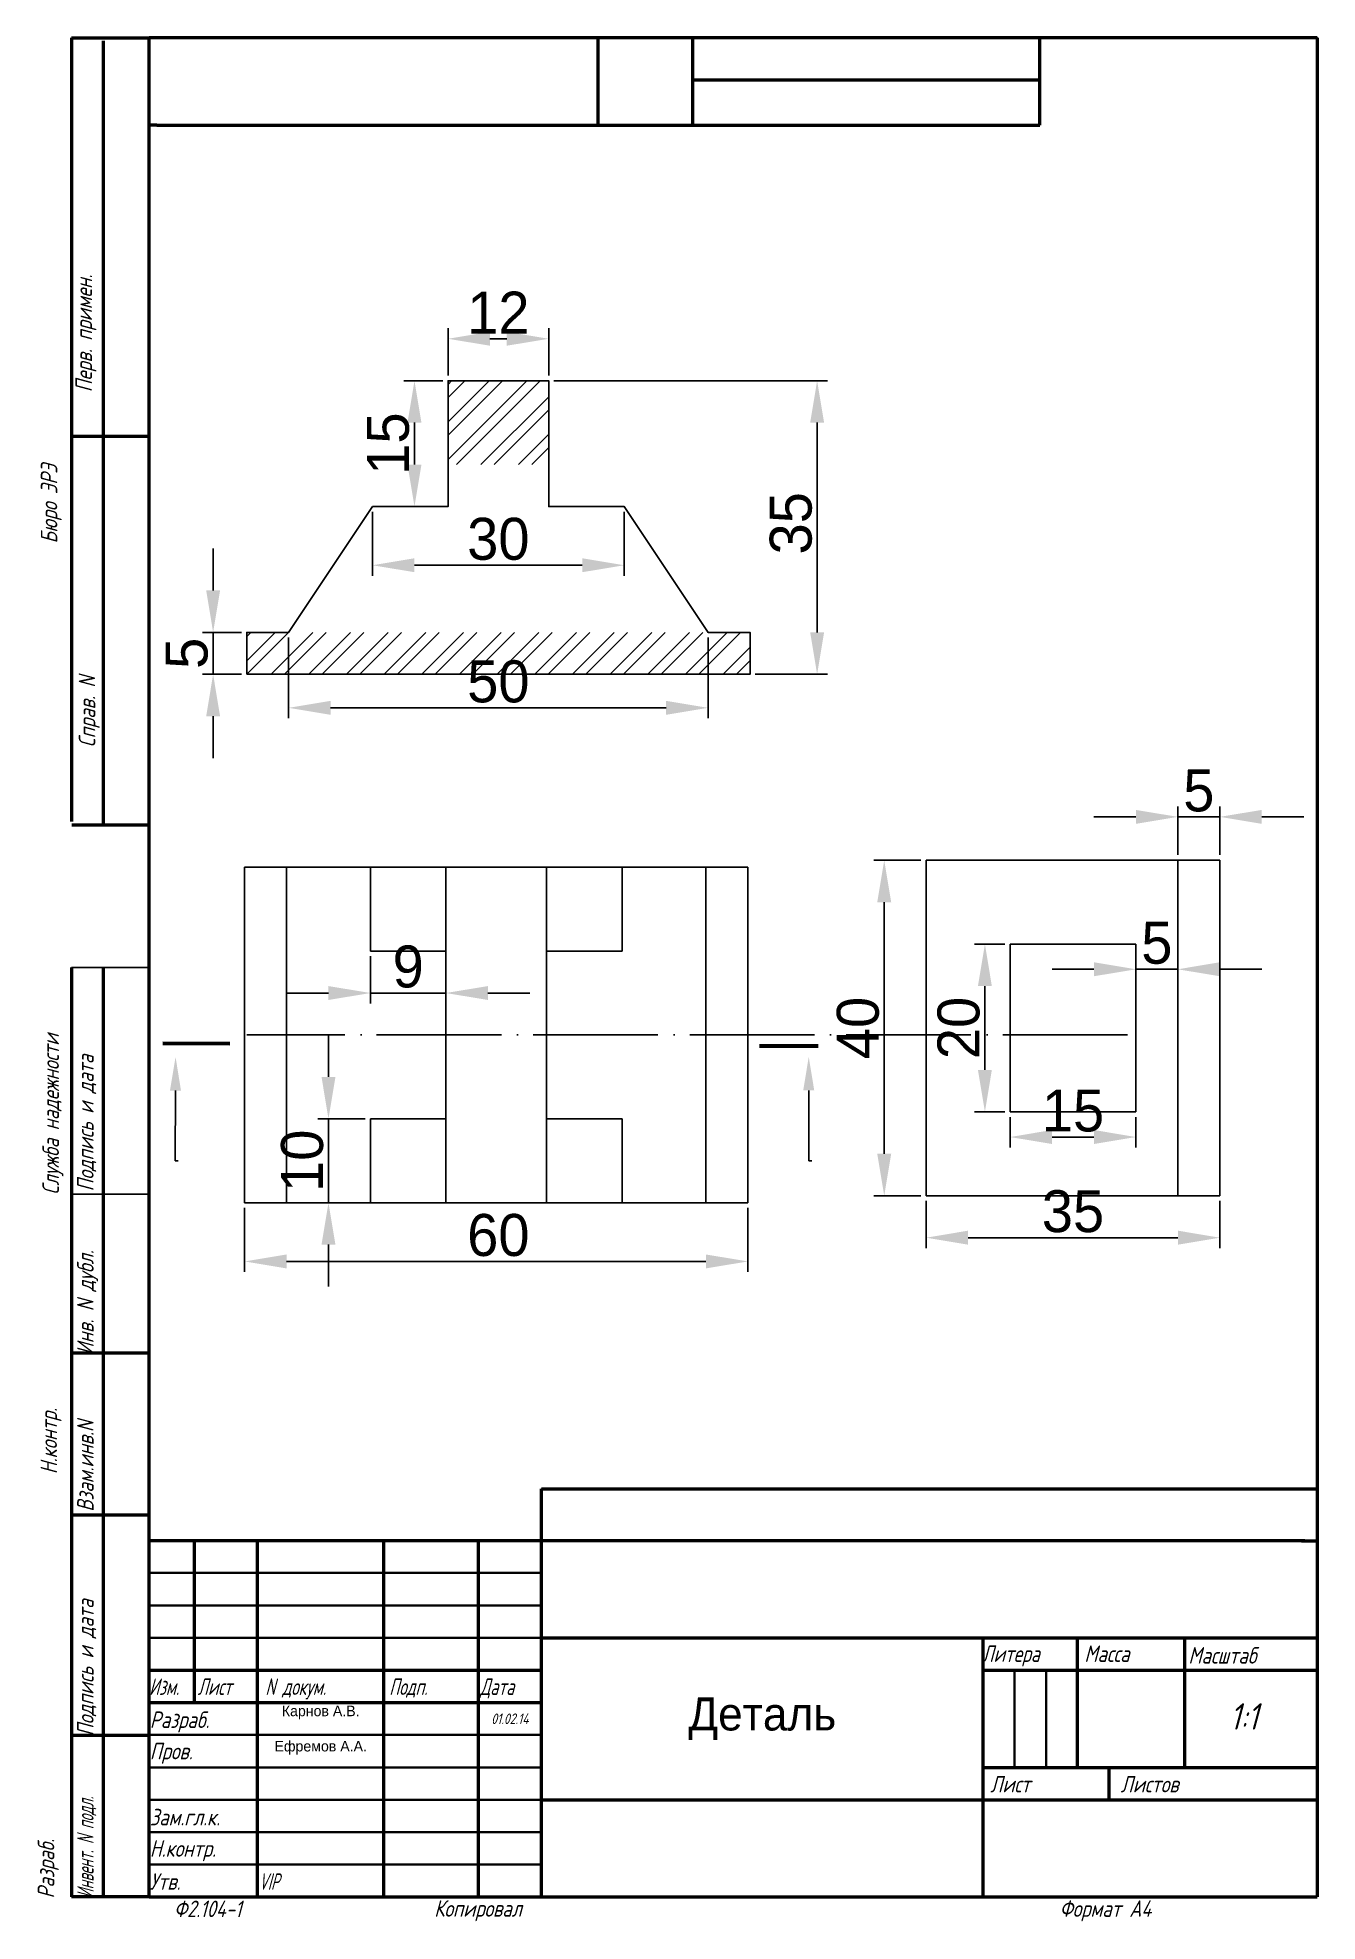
# Paper-space layout 'GOST-A4-(portrate)-new' of a CAD drawing. Header units: millimetres. Extents: x 2 to 196, y 1 to 286.
# The model-space entities are those that its viewports show. They can reach past a viewport. Long polylines and large blocks are cut down to what shows.
import ezdxf
from ezdxf import colors
from ezdxf.entities.mleader import LeaderData, LeaderLine
from ezdxf.enums import TextEntityAlignment as Align
from ezdxf.math import Vec2, Vec3

# ---------------------------------------------------------------- set-up
doc = ezdxf.new("R2010")
doc.units = ezdxf.units.MM
doc.linetypes.add('ACAD_ISO04W100', pattern=[30, 24, -3, 0, -3])
for name, color, linetype, lineweight in [('Основная сплошная', 7, 'Continuous', 50), ('Размерные линии', 3, 'Continuous', 25), ('Штрихпунктирная линия', 6, 'ACAD_ISO04W100', 25)]:
    doc.layers.add(name, color=color, linetype=linetype, lineweight=lineweight)
doc.styles.add('Dm', font='', dxfattribs={"oblique": 15})
doc.styles.get('Dm').set_extended_font_data('GOST type A')
doc.dimstyles.new('Copy of ISO-25', dxfattribs={"dimtxt": 5, "dimasz": 5, "dimexe": 1.25, "dimexo": 0.625, "dimtad": 1, "dimtoh": 1, "dimtxsty": 'Standard', "dimcen": 2.5, "dimadec": 0, "dimazin": 0, "dimtfac": 1, "dimtmove": 0, "dimatfit": 3, "dimfxl": 1, "dimarcsym": 0})

# ---------------------------------------------------------------- blocks, each defined once
blk = doc.blocks.new('Stamp Legend')
at = {"lineweight": 50}
for p, q in [((7.16, 286.45), (7.16, 167.75)), ((7.16, 286.45), (18.91, 286.45)), ((11.99, 167.26), (11.99, 285.96)), ((195.77, 286.45), (18.91, 286.45)), ((18.91, 4.91), (18.91, 286.45)), ((86.91, 273.21), (86.91, 286.45)), ((101.23, 273.21), (101.23, 286.45)), ((101.23, 280.08), (101.23, 286.45)), ((153.76, 273.21), (153.76, 286.45)), ((195.77, 286.45), (195.77, 6.87)), ((101.23, 280.08), (153.76, 280.08)), ((20.06, 273.21), (18.91, 273.21)), ((20.06, 273.21), (153.76, 273.21)), ((7.22, 226.12), (18.68, 226.12)), ((7.22, 167.26), (18.68, 167.26)), ((7.22, 4.91), (7.22, 145.68)), ((11.99, 4.91), (11.99, 145.68)), ((7.22, 87.31), (18.68, 87.31)), ((78.31, 58.88), (78.31, 66.73)), ((78.31, 66.71), (195.77, 66.71)), ((7.22, 62.78), (18.68, 62.78)), ((18.91, 58.88), (193.86, 58.88)), ((25.78, 34.35), (25.78, 58.88)), ((35.33, 4.92), (35.33, 58.88)), ((54.43, 4.92), (54.43, 58.88)), ((68.76, 4.92), (68.76, 58.88)), ((78.31, 4.92), (78.31, 58.88)), ((193.39, 58.86), (195.77, 58.86)), ((78.25, 44.16), (195.77, 44.16)), ((145.16, 4.92), (145.16, 44.16)), ((159.48, 24.54), (159.48, 44.16)), ((175.72, 24.54), (175.72, 44.16)), ((18.91, 39.26), (78.31, 39.26)), ((145.16, 39.24), (195.77, 39.24)), ((18.91, 34.35), (78.31, 34.35)), ((7.22, 29.43), (18.68, 29.43)), ((145.16, 24.54), (195.77, 24.54)), ((164.26, 19.64), (164.26, 24.54)), ((78.5, 19.64), (193.86, 19.64)), ((193.39, 19.62), (195.77, 19.62)), ((195.77, 6.87), (195.77, 4.91)), ((19.1, 4.91), (7.16, 4.91)), ((18.91, 4.91), (195.77, 4.91))]:
    blk.add_line(p, q, dxfattribs=at)
for p, q in [((20.06, 273.21), (20.06, 273.21)), ((20.06, 273.21), (20.06, 273.21)), ((7.16, 145.68), (19.1, 145.68)), ((7.16, 111.34), (19.1, 111.34))]:
    blk.add_line(p, q)
at = {"lineweight": 35}
for p, q in [((18.91, 53.97), (78.31, 53.97)), ((18.91, 49.07), (78.31, 49.07)), ((18.91, 44.16), (79.26, 44.16)), ((149.93, 24.54), (149.93, 39.24)), ((154.71, 24.54), (154.71, 39.24)), ((18.91, 29.45), (78.31, 29.45)), ((18.91, 24.54), (78.31, 24.54)), ((18.91, 19.64), (79.26, 19.64)), ((18.91, 14.73), (78.31, 14.73)), ((18.91, 9.83), (78.31, 9.83))]:
    blk.add_line(p, q, dxfattribs=at)
at = {"style": 'Dm', "oblique": 15}
for s, p in [('Перв. примен.', (10.26, 232.76)), ('Бюро ЭРЭ', (5, 209.87)), ('Справ. N', (10.75, 179)), ('Служба надежности', (5.25, 111.25)), ('Подпись и дата', (10.5, 111.75)), ('Инв. N дубл.', (10.5, 87)), ('Н.контр.', (4.96, 68.93)), ('Взам.инв.N', (10.5, 63.25)), ('Подпись и дата', (10.5, 29.27)), ('Разраб.', (4.54, 4.68))]:
    blk.add_text(s, height=2.5, rotation=90, dxfattribs=at).set_placement(p)
for s, width, p in [('Литера', 0.95, (145, 40.5)), ('Изм.', 0.85, (18.91, 35.5)), ('Лист', 0.85, (26.25, 35.5)), ('N докум.', 0.85, (36.5, 35.5)), ('Подп.', 0.85, (55.25, 35.5)), ('Дата', 0.85, (69, 35.5))]:
    blk.add_text(s, height=2.5, dxfattribs=dict(at, width=width)).set_placement(p)
for s, p in [('Масса', (160.5, 40.5)), ('Масштаб', (176.25, 40.25)), ('Разраб.', (19, 30.5)), ('Пров.', (19, 25.75)), ('Лист', (146.25, 20.75)), ('Листов', (166, 20.75)), ('Зам.гл.к.', (19, 15.75)), ('Н.контр.', (19, 11)), ('Утв.', (19, 6)), ('Ф2.104-1', (22.65, 1.86)), ('Копировал', (62.06, 1.92)), ('Формат А4', (156.74, 1.9))]:
    blk.add_text(s, height=2.5, dxfattribs=at).set_placement(p)
at = {"style": 'Dm', "oblique": 15, "width": 0.75}
blk.add_text('Инвент. N подл.', height=2.5, rotation=90, dxfattribs=at).set_placement((10.5, 4.75))
at = {"lineweight": 40, "style": 'Dm', "oblique": 15}
blk.add_attdef('А13', text='', height=5, rotation=180, dxfattribs=at).set_placement((56.92, 283), align=Align.CENTER)
at = {"style": 'Dm', "oblique": 15}
for tag, p in [('А15', (135.92, 61)), ('А16', (166.57, 29.75))]:
    blk.add_attdef(tag, text='', height=4, dxfattribs=at).set_placement(p, align=Align.CENTER)
at = {"lineweight": 40, "style": 'Dm', "oblique": 15}
for tag, height, p in [('А12', 5, (136.58, 49)), ('А8', 5, (111.68, 36.75)), ('А9', 5, (111.31, 29.75)), ('А7', 4, (184.64, 30.25)), ('А10', 5, (112.83, 22.25)), ('А14', 7, (169.08, 8.5)), ('А11', 5, (110.51, 9))]:
    blk.add_attdef(tag, text='', height=height, dxfattribs=at).set_placement(p, align=Align.CENTER)
at = {"style": 'Dm', "oblique": 15}
for tag, width, p, p2 in [('А1', 0.114428, (35.5, 30.5), (38.24, 30.5)), ('А3', 0.238806, (68.75, 30.5), (72.56, 30.5)), ('А2', 0.147465, (35.5, 25.75), (39.31, 25.75)), ('А4', 0.253846, (68.75, 25.75), (72.68, 25.75)), ('А17', 1.142857, (35.5, 6), (41.21, 6)), ('А18', 0.358209, (69, 6), (74.71, 6))]:
    blk.add_attdef(tag, text='', height=2.5, dxfattribs=dict(at, width=width)).set_placement(p, p2, align=Align.FIT)
for tag, p in [('А5', (157.5, 20.75)), ('А6', (182.5, 21))]:
    blk.add_attdef(tag, p, '', height=2.5, dxfattribs=at)
blk = doc.blocks.new('*D1')
at = {"layer": 'Defpoints', "color": 0, "transparency": 16777216}
for p in [(76, -22.17), (81, -22.17), (81, -62.17)]:
    blk.add_point(p, dxfattribs=at)
at = {"layer": 'Размерные линии', "color": 0, "lineweight": -2, "transparency": 16777216}
for p, q in [((80.38, -22.17), (74.75, -22.17)), ((76, -57.17), (76, -27.17)), ((80.38, -62.17), (74.75, -62.17))]:
    blk.add_line(p, q, dxfattribs=at)
at = {"layer": 'Размерные линии', "color": 0, "transparency": 16777216}
for points in [[(75.17, -27.17), (76.83, -27.17), (76, -22.17)], [(75.17, -57.17), (76.83, -57.17), (76, -62.17)]]:
    blk.add_solid(points, dxfattribs=at)
at = {"layer": 'Размерные линии', "color": 0, "lineweight": -2, "transparency": 16777216, "insert": (72.88, -42.17), "char_height": 5, "attachment_point": 5, "rotation": 90}
blk.add_mtext('40', dxfattribs=at)
blk = doc.blocks.new('*D2')
at = {"layer": 'Defpoints', "color": 0, "transparency": 16777216}
for p in [(81, -62.17), (116, -62.17), (116, -67.17)]:
    blk.add_point(p, dxfattribs=at)
at = {"layer": 'Размерные линии', "color": 0, "lineweight": -2, "transparency": 16777216}
for p, q in [((81, -62.79), (81, -68.42)), ((116, -62.79), (116, -68.42)), ((86, -67.17), (111, -67.17))]:
    blk.add_line(p, q, dxfattribs=at)
at = {"layer": 'Размерные линии', "color": 0, "transparency": 16777216}
for points in [[(86, -66.33), (86, -68), (81, -67.17)], [(111, -66.33), (111, -68), (116, -67.17)]]:
    blk.add_solid(points, dxfattribs=at)
at = {"layer": 'Размерные линии', "color": 0, "lineweight": -2, "transparency": 16777216, "insert": (98.5, -64.04), "char_height": 5, "attachment_point": 5}
blk.add_mtext('35', dxfattribs=at)
blk = doc.blocks.new('*D3')
at = {"layer": 'Defpoints', "color": 0, "transparency": 16777216}
for p in [(88, -32.17), (91, -32.17), (91, -52.17)]:
    blk.add_point(p, dxfattribs=at)
at = {"layer": 'Размерные линии', "color": 0, "lineweight": -2, "transparency": 16777216}
for p, q in [((90.38, -32.17), (86.75, -32.17)), ((88, -47.17), (88, -37.17)), ((90.38, -52.17), (86.75, -52.17))]:
    blk.add_line(p, q, dxfattribs=at)
at = {"layer": 'Размерные линии', "color": 0, "transparency": 16777216}
for points in [[(87.17, -37.17), (88.83, -37.17), (88, -32.17)], [(87.17, -47.17), (88.83, -47.17), (88, -52.17)]]:
    blk.add_solid(points, dxfattribs=at)
at = {"layer": 'Размерные линии', "color": 0, "lineweight": -2, "transparency": 16777216, "insert": (84.88, -42.17), "char_height": 5, "attachment_point": 5, "rotation": 90}
blk.add_mtext('20', dxfattribs=at)
blk = doc.blocks.new('*D4')
at = {"layer": 'Defpoints', "color": 0, "transparency": 16777216}
for p in [(91, -52.17), (106, -52.17), (91, -55.17)]:
    blk.add_point(p, dxfattribs=at)
at = {"layer": 'Размерные линии', "color": 0, "lineweight": -2, "transparency": 16777216}
for p, q in [((91, -52.79), (91, -56.42)), ((106, -52.79), (106, -56.42)), ((101, -55.17), (96, -55.17))]:
    blk.add_line(p, q, dxfattribs=at)
at = {"layer": 'Размерные линии', "color": 0, "transparency": 16777216}
for points in [[(96, -54.33), (96, -56), (91, -55.17)], [(101, -54.33), (101, -56), (106, -55.17)]]:
    blk.add_solid(points, dxfattribs=at)
at = {"layer": 'Размерные линии', "color": 0, "lineweight": -2, "transparency": 16777216, "insert": (98.5, -52.04), "char_height": 5, "attachment_point": 5}
blk.add_mtext('15', dxfattribs=at)
blk = doc.blocks.new('*D5')
at = {"layer": 'Defpoints', "color": 0, "transparency": 16777216}
for p in [(-0.25, -63), (59.75, -63), (59.75, -70)]:
    blk.add_point(p, dxfattribs=at)
at = {"layer": 'Размерные линии', "color": 0, "lineweight": -2, "transparency": 16777216}
for p, q in [((-0.25, -63.62), (-0.25, -71.25)), ((59.75, -63.62), (59.75, -71.25)), ((4.75, -70), (54.75, -70))]:
    blk.add_line(p, q, dxfattribs=at)
at = {"layer": 'Размерные линии', "color": 0, "transparency": 16777216}
for points in [[(4.75, -69.17), (4.75, -70.83), (-0.25, -70)], [(54.75, -69.17), (54.75, -70.83), (59.75, -70)]]:
    blk.add_solid(points, dxfattribs=at)
at = {"layer": 'Размерные линии', "color": 0, "lineweight": -2, "transparency": 16777216, "insert": (30, -66.88), "char_height": 5, "attachment_point": 5}
blk.add_mtext('60', dxfattribs=at)
blk = doc.blocks.new('*D6')
at = {"layer": 'Defpoints', "color": 0, "transparency": 16777216}
for p in [(9.75, -53), (14.75, -53), (14.75, -63)]:
    blk.add_point(p, dxfattribs=at)
at = {"layer": 'Размерные линии', "color": 0, "lineweight": -2, "transparency": 16777216}
for p, q in [((9.75, -48), (9.75, -43)), ((14.12, -53), (8.5, -53)), ((9.75, -63), (9.75, -53)), ((14.12, -63), (8.5, -63)), ((9.75, -68), (9.75, -73))]:
    blk.add_line(p, q, dxfattribs=at)
at = {"layer": 'Размерные линии', "color": 0, "transparency": 16777216}
for points in [[(8.92, -48), (10.58, -48), (9.75, -53)], [(8.92, -68), (10.58, -68), (9.75, -63)]]:
    blk.add_solid(points, dxfattribs=at)
at = {"layer": 'Размерные линии', "color": 0, "lineweight": -2, "transparency": 16777216, "insert": (6.63, -58), "char_height": 5, "attachment_point": 5, "rotation": 90}
blk.add_mtext('10', dxfattribs=at)
blk = doc.blocks.new('*D7')
at = {"layer": 'Defpoints', "color": 0, "transparency": 16777216}
for p in [(14.75, -33), (23.75, -33), (23.75, -38)]:
    blk.add_point(p, dxfattribs=at)
at = {"layer": 'Размерные линии', "color": 0, "lineweight": -2, "transparency": 16777216}
for p, q in [((14.75, -33.62), (14.75, -39.25)), ((23.75, -33.62), (23.75, -39.25)), ((9.75, -38), (4.75, -38)), ((14.75, -38), (23.75, -38)), ((28.75, -38), (33.75, -38))]:
    blk.add_line(p, q, dxfattribs=at)
at = {"layer": 'Размерные линии', "color": 0, "transparency": 16777216}
for points in [[(9.75, -37.17), (9.75, -38.83), (14.75, -38)], [(28.75, -37.17), (28.75, -38.83), (23.75, -38)]]:
    blk.add_solid(points, dxfattribs=at)
at = {"layer": 'Размерные линии', "color": 0, "lineweight": -2, "transparency": 16777216, "insert": (19.25, -34.87), "char_height": 5, "attachment_point": 5}
blk.add_mtext('9', dxfattribs=at)
blk = doc.blocks.new('*D8')
at = {"layer": 'Defpoints', "color": 0, "transparency": 16777216}
for p in [(36, 40), (24, 35), (36, 35)]:
    blk.add_point(p, dxfattribs=at)
at = {"layer": 'Размерные линии', "color": 0, "lineweight": -2, "transparency": 16777216}
for p, q in [((24, 35.62), (24, 41.25)), ((36, 35.62), (36, 41.25)), ((29, 40), (31, 40))]:
    blk.add_line(p, q, dxfattribs=at)
at = {"layer": 'Размерные линии', "color": 0, "transparency": 16777216}
for points in [[(29, 40.83), (29, 39.17), (24, 40)], [(31, 40.83), (31, 39.17), (36, 40)]]:
    blk.add_solid(points, dxfattribs=at)
at = {"layer": 'Размерные линии', "color": 0, "lineweight": -2, "transparency": 16777216, "insert": (30, 43.12), "char_height": 5, "attachment_point": 5}
blk.add_mtext('12', dxfattribs=at)
blk = doc.blocks.new('*D9')
at = {"layer": 'Defpoints', "color": 0, "transparency": 16777216}
for p in [(-4, 5), (0, 5), (0, 0)]:
    blk.add_point(p, dxfattribs=at)
at = {"layer": 'Размерные линии', "color": 0, "lineweight": -2, "transparency": 16777216}
for p, q in [((-4, 10), (-4, 15)), ((-0.62, 5), (-5.25, 5)), ((-4, 0), (-4, 5)), ((-0.62, 0), (-5.25, 0)), ((-4, -5), (-4, -10))]:
    blk.add_line(p, q, dxfattribs=at)
at = {"layer": 'Размерные линии', "color": 0, "transparency": 16777216}
for points in [[(-4.83, 10), (-3.17, 10), (-4, 5)], [(-4.83, -5), (-3.17, -5), (-4, 0)]]:
    blk.add_solid(points, dxfattribs=at)
at = {"layer": 'Размерные линии', "color": 0, "lineweight": -2, "transparency": 16777216, "insert": (-7.13, 2.5), "char_height": 5, "attachment_point": 5, "rotation": 90}
blk.add_mtext('5', dxfattribs=at)
blk = doc.blocks.new('*D10')
at = {"layer": 'Defpoints', "color": 0, "transparency": 16777216}
for p in [(20, 35), (24, 35), (24, 20)]:
    blk.add_point(p, dxfattribs=at)
at = {"layer": 'Размерные линии', "color": 0, "lineweight": -2, "transparency": 16777216}
for p, q in [((23.38, 35), (18.75, 35)), ((20, 25), (20, 30)), ((23.38, 20), (18.75, 20))]:
    blk.add_line(p, q, dxfattribs=at)
at = {"layer": 'Размерные линии', "color": 0, "transparency": 16777216}
for points in [[(19.17, 30), (20.83, 30), (20, 35)], [(19.17, 25), (20.83, 25), (20, 20)]]:
    blk.add_solid(points, dxfattribs=at)
at = {"layer": 'Размерные линии', "color": 0, "lineweight": -2, "transparency": 16777216, "insert": (16.87, 27.5), "char_height": 5, "attachment_point": 5, "rotation": 90}
blk.add_mtext('15', dxfattribs=at)
blk = doc.blocks.new('*D11')
at = {"layer": 'Defpoints', "color": 0, "transparency": 16777216}
for p in [(15, 20), (45, 20), (45, 13)]:
    blk.add_point(p, dxfattribs=at)
at = {"layer": 'Размерные линии', "color": 0, "lineweight": -2, "transparency": 16777216}
for p, q in [((15, 19.38), (15, 11.75)), ((45, 19.38), (45, 11.75)), ((20, 13), (40, 13))]:
    blk.add_line(p, q, dxfattribs=at)
at = {"layer": 'Размерные линии', "color": 0, "transparency": 16777216}
for points in [[(20, 13.83), (20, 12.17), (15, 13)], [(40, 13.83), (40, 12.17), (45, 13)]]:
    blk.add_solid(points, dxfattribs=at)
at = {"layer": 'Размерные линии', "color": 0, "lineweight": -2, "transparency": 16777216, "insert": (30, 16.12), "char_height": 5, "attachment_point": 5}
blk.add_mtext('30', dxfattribs=at)
blk = doc.blocks.new('*D12')
at = {"layer": 'Defpoints', "color": 0, "transparency": 16777216}
for p in [(5, 5), (55, 5), (55, -4)]:
    blk.add_point(p, dxfattribs=at)
at = {"layer": 'Размерные линии', "color": 0, "lineweight": -2, "transparency": 16777216}
for p, q in [((5, 4.38), (5, -5.25)), ((55, 4.38), (55, -5.25)), ((10, -4), (50, -4))]:
    blk.add_line(p, q, dxfattribs=at)
at = {"layer": 'Размерные линии', "color": 0, "transparency": 16777216}
for points in [[(10, -3.17), (10, -4.83), (5, -4)], [(50, -3.17), (50, -4.83), (55, -4)]]:
    blk.add_solid(points, dxfattribs=at)
at = {"layer": 'Размерные линии', "color": 0, "lineweight": -2, "transparency": 16777216, "insert": (30, -0.88), "char_height": 5, "attachment_point": 5}
blk.add_mtext('50', dxfattribs=at)
blk = doc.blocks.new('*D13')
at = {"layer": 'Defpoints', "color": 0, "transparency": 16777216}
for p in [(36, 35), (68, 35), (60, 0)]:
    blk.add_point(p, dxfattribs=at)
at = {"layer": 'Размерные линии', "color": 0, "lineweight": -2, "transparency": 16777216}
for p, q in [((36.62, 35), (69.25, 35)), ((68, 5), (68, 30)), ((60.62, 0), (69.25, 0))]:
    blk.add_line(p, q, dxfattribs=at)
at = {"layer": 'Размерные линии', "color": 0, "transparency": 16777216}
for points in [[(67.17, 30), (68.83, 30), (68, 35)], [(67.17, 5), (68.83, 5), (68, 0)]]:
    blk.add_solid(points, dxfattribs=at)
at = {"layer": 'Размерные линии', "color": 0, "lineweight": -2, "transparency": 16777216, "insert": (64.88, 18), "char_height": 5, "attachment_point": 5, "rotation": 90}
blk.add_mtext('35', dxfattribs=at)
blk = doc.blocks.new('*D14')
at = {"layer": 'Defpoints', "color": 0, "transparency": 16777216}
for p in [(116, -17), (111, -22.17), (116, -22.17)]:
    blk.add_point(p, dxfattribs=at)
at = {"layer": 'Размерные линии', "color": 0, "lineweight": -2, "transparency": 16777216}
for p, q in [((106, -17), (101, -17)), ((111, -21.54), (111, -15.75)), ((111, -17), (116, -17)), ((116, -21.54), (116, -15.75)), ((121, -17), (126, -17))]:
    blk.add_line(p, q, dxfattribs=at)
at = {"layer": 'Размерные линии', "color": 0, "transparency": 16777216}
for points in [[(106, -16.17), (106, -17.83), (111, -17)], [(121, -16.17), (121, -17.83), (116, -17)]]:
    blk.add_solid(points, dxfattribs=at)
at = {"layer": 'Размерные линии', "color": 0, "lineweight": -2, "transparency": 16777216, "insert": (113.5, -13.88), "char_height": 5, "attachment_point": 5}
blk.add_mtext('5', dxfattribs=at)
blk = doc.blocks.new('*D15')
at = {"layer": 'Defpoints', "color": 0, "transparency": 16777216}
for p in [(106, -32.17), (111, -32.17), (111, -35.17)]:
    blk.add_point(p, dxfattribs=at)
at = {"layer": 'Размерные линии', "color": 0, "lineweight": -2, "transparency": 16777216}
for p, q in [((106, -32.79), (106, -36.42)), ((111, -32.79), (111, -36.42)), ((101, -35.17), (96, -35.17)), ((106, -35.17), (111, -35.17)), ((116, -35.17), (121, -35.17))]:
    blk.add_line(p, q, dxfattribs=at)
at = {"layer": 'Размерные линии', "color": 0, "transparency": 16777216}
for points in [[(101, -34.33), (101, -36), (106, -35.17)], [(116, -34.33), (116, -36), (111, -35.17)]]:
    blk.add_solid(points, dxfattribs=at)
at = {"layer": 'Размерные линии', "color": 0, "lineweight": -2, "transparency": 16777216, "insert": (108.5, -32.04), "char_height": 5, "attachment_point": 5}
blk.add_mtext('5', dxfattribs=at)

msp = doc.modelspace()

# ---------------------------------------------------------------- hatches: boundary and pattern name
at = {"layer": 'Размерные линии'}
h = msp.add_hatch(dxfattribs=at)
h.set_pattern_fill('STEEL', color=6)
h.set_pattern_definition([(45, (0, 0), (-2.24506, 2.24506), []), (45, (0, 1.5875), (-2.24506, 2.24506), [])])
h.paths.add_polyline_path([(60, 5), (55, 5), (5, 5), (0, 5), (0, 0), (60, 0)])
h.paths.add_polyline_path([(36, 35), (24, 35), (24, 25), (36, 25)])
h.paths.add_polyline_path([(25, -4.625), (35, -4.625), (35, 2.875), (25, 2.875)], flags=9)

# ---------------------------------------------------------------- linework, layer by layer
at = {"layer": 'Основная сплошная', "lineweight": -2}
for p, q in [((-0.25, -63), (-0.25, -23)), ((-0.25, -23), (59.75, -23)), ((4.75, -63), (4.75, -23)), ((14.75, -33), (14.75, -23)), ((23.75, -33), (23.75, -23)), ((35.75, -33), (35.75, -23)), ((35.75, -33), (35.75, -23)), ((44.75, -33), (44.75, -23)), ((44.75, -33), (44.75, -23)), ((54.75, -63), (54.75, -23)), ((59.75, -23), (59.75, -63)), ((23.75, -33), (14.75, -33)), ((23.75, -53), (23.75, -33)), ((44.75, -33), (35.75, -33)), ((44.75, -33), (35.75, -33)), ((35.75, -53), (35.75, -33)), ((91, -52.167), (91, -32.167)), ((91, -32.167), (106, -32.167)), ((106, -32.167), (106, -52.167)), ((14.75, -63), (14.75, -53)), ((23.75, -53), (14.75, -53)), ((23.75, -63), (23.75, -53)), ((35.75, -53), (35.75, -63)), ((35.75, -53), (44.75, -53)), ((44.75, -53), (35.75, -53)), ((44.75, -53), (44.75, -63)), ((106, -52.167), (91, -52.167)), ((116, -62.167), (111, -62.167)), ((59.75, -63), (-0.25, -63))]:
    msp.add_line(p, q, dxfattribs=at)
msp.add_lwpolyline([(0, 0), (0, 5), (5, 5), (15, 20), (24, 20), (24, 35), (36, 35), (36, 20), (45, 20), (55, 5), (60, 5), (60, 0)], close=True, dxfattribs=at)
msp.add_lwpolyline([(111, -22.167), (111, -62.167), (81, -62.167), (81, -22.167), (111, -22.167), (116, -22.167), (116, -62.167)], dxfattribs=at)
at = {"layer": 'Размерные линии', "color": 250, "lineweight": 60}
for p, q in [((-10, -43.976), (-2, -44)), ((61.116, -44.286), (68.116, -44.286))]:
    msp.add_line(p, q, dxfattribs=at)
at = {"layer": 'Штрихпунктирная линия', "lineweight": -2}
msp.add_line((105, -43), (0, -43), dxfattribs=at)

# ---------------------------------------------------------------- dimensions: what is measured, and where the dimension line sits
at = {"layer": 'Размерные линии', "lineweight": -2}
for base, p1, p2, angle, picture, middle in [((36, 40), (24, 35), (36, 35), 180, '*D8', (30, 43.125)), ((20, 35), (24, 20), (24, 35), 90, '*D10', (16.875, 27.5)), ((45, 13), (15, 20), (45, 20), 180, '*D11', (30, 16.125)), ((-4, 5), (0, 0), (0, 5), 90, '*D9', (-7.125, 2.5)), ((55, -4), (5, 5), (55, 5), 180, '*D12', (30, -0.875)), ((76, -22.167), (81, -62.167), (81, -22.167), 90, '*D1', (72.875, -42.167)), ((23.75, -38), (14.75, -33), (23.75, -33), 180, '*D7', (19.25, -34.875)), ((88, -32.167), (91, -52.167), (91, -32.167), 90, '*D3', (84.875, -42.167)), ((9.75, -53), (14.75, -63), (14.75, -53), 90, '*D6', (6.625, -58)), ((91, -55.167), (106, -52.167), (91, -52.167), 180, '*D4', (98.5, -52.042)), ((116, -67.167), (81, -62.167), (116, -62.167), 180, '*D2', (98.5, -64.042))]:
    dim = msp.add_linear_dim(base=base, p1=p1, p2=p2, angle=angle, dimstyle='Copy of ISO-25', dxfattribs=at)
    dim.commit()
    dim.dimension.update_dxf_attribs({"geometry": picture, "text_midpoint": middle})
for base, p1, p2, angle, picture, middle in [((68, 35), (60, 0), (36, 35), 90, '*D13', (68, 18)), ((116, -17), (111, -22.167), (116, -22.167), 180, '*D14', (113.5, -17)), ((111, -35.167), (106, -32.167), (111, -32.167), 180, '*D15', (108.5, -35.167)), ((59.75, -70), (-0.25, -63), (59.75, -63), 180, '*D5', (30, -70))]:
    dim = msp.add_linear_dim(base=base, p1=p1, p2=p2, angle=angle, dimstyle='Copy of ISO-25', dxfattribs=at)
    dim.commit()
    dim.dimension.update_dxf_attribs({"geometry": picture, "text_midpoint": middle, "dimtype": 160})

# ---------------------------------------------------------------- leaders
at = {"layer": 'Размерные линии', "color": 250, "lineweight": 50}
ml = msp.add_multileader_mtext('Standard', dxfattribs=at)
ml.set_content('', color=250)
ml.set_leader_properties()
ml.build(insert=Vec2(0, 0))
ml.multileader.update_dxf_attribs({"text_right_attachment_type": 6, "dogleg_length": 0.36})
ctx = ml.context
ctx.base_point, ctx.plane_origin, ctx.plane_x_axis, ctx.plane_y_axis = Vec3(-8.154, -58.017), Vec3(-8.477, -45.63), Vec3(0.9999954, -0.0030332), Vec3(0.0030332, 0.9999954)
ctx.right_attachment = 6
notes = []
notes.append((ctx, [(0, (1, 1, 0), (-8.514, -58.016), (0.9999954, -0.0030332), 0.36, [(0, [(-8.477, -45.63)], 0, [])])]))
ctx.mtext.insert, ctx.mtext.text_direction, ctx.mtext.rotation, ctx.mtext.flow_direction = Vec3(-6.148, -56.024), Vec3(0.9999954, -0.0030332), 6.2801521, 5
ml = msp.add_multileader_mtext('Standard', dxfattribs=at)
ml.set_content('', color=250)
ml.set_leader_properties()
ml.build(insert=Vec2(0, 0))
ml.multileader.update_dxf_attribs({"text_right_attachment_type": 6, "dogleg_length": 0.36})
ctx = ml.context
ctx.base_point, ctx.plane_origin = Vec3(67.36, -58), Vec3(67, -45.614)
ctx.right_attachment = 6
notes.append((ctx, [(0, (1, 1, 0), (67, -58), (1, 0), 0.36, [(0, [(67, -45.614)], 0, [])])]))
ctx.mtext.insert, ctx.mtext.flow_direction = Vec3(69.36, -56), 5
for ctx, leaders in notes:
    for number, flags, end, landing, length, lines in leaders:
        leader = LeaderData()
        leader.index, (leader.has_last_leader_line, leader.has_dogleg_vector, leader.attachment_direction) = number, flags
        leader.last_leader_point, leader.dogleg_vector, leader.dogleg_length = Vec3(end), Vec3(landing), length
        for number, points, colour, breaks in lines:
            line = LeaderLine()
            line.index, line.vertices, line.color, line.breaks = number, Vec3.list(points), colors.encode_raw_color(colour), breaks
            leader.lines.append(line)
        ctx.leaders.append(leader)

psp = doc.layouts.new('GOST-A4-(portrate)-new')

# ---------------------------------------------------------------- linework, layer by layer
psp.add_lwpolyline([(18.91, 58.88), (78.31, 58.88), (78.31, 66.73), (195.78, 66.71), (195.78, 286.45), (153.76, 286.45), (153.76, 273.21), (18.91, 273.21), (18.91, 58.88)], close=True)

# ---------------------------------------------------------------- block references
ref = psp.add_blockref('Stamp Legend', (0, 0))
ref.add_attrib('А7', '1:1', dxfattribs={"lineweight": 40, "height": 4, "style": 'Dm', "oblique": 15}).set_placement((184.64, 30.25), align=Align.CENTER)
ref.add_attrib('А17', 'VIP', (35.5, 6), dxfattribs={"height": 2.5, "style": 'Dm', "oblique": 15, "width": 0.75})

# ---------------------------------------------------------------- texts
at = {"layer": 'Размерные линии', "attachment_point": 5}
for s, width, insert, char_height in [('{\\C0;Деталь}', 66.85, (111.73, 31.9), 5), ('{\\C0; \\P\\PКарнов А.В.\\P\\PЕфремов А.А.}', 19.1, (44.88, 32.84), 1.6)]:
    psp.add_mtext_dynamic_manual_height_columns(s, width=width, gutter_width=12.5, heights=[0], dxfattribs=dict(at, insert=insert, char_height=char_height))
at = {"layer": 'Размерные линии', "insert": (73.53, 31.9), "char_height": 1.6, "attachment_point": 5, "style": 'Dm'}
psp.add_mtext_dynamic_manual_height_columns('{\\C0;01.02.14}', width=9.55, gutter_width=12.5, heights=[0], dxfattribs=at)

# ---------------------------------------------------------------- viewports
at = {"layer": '0'}
vp = psp.add_viewport(center=(107.34, 172.67), size=(176.87, 227.573), view_center_point=(58, -13.687), view_height=179.1737, dxfattribs=at)
vp.dxf.flags = 0x10000  # cut along an outline
vp.dxf.clipping_boundary_handle = psp.add_lwpolyline([(18.91, 58.88), (78.31, 58.88), (78.31, 66.73), (195.78, 66.71), (195.78, 286.45), (153.76, 286.45), (153.76, 273.21), (18.91, 273.21), (18.91, 58.88)], format="xyb", close=True, dxfattribs={"invisible": 1}).dxf.handle

doc.saveas('drawing.dxf')
